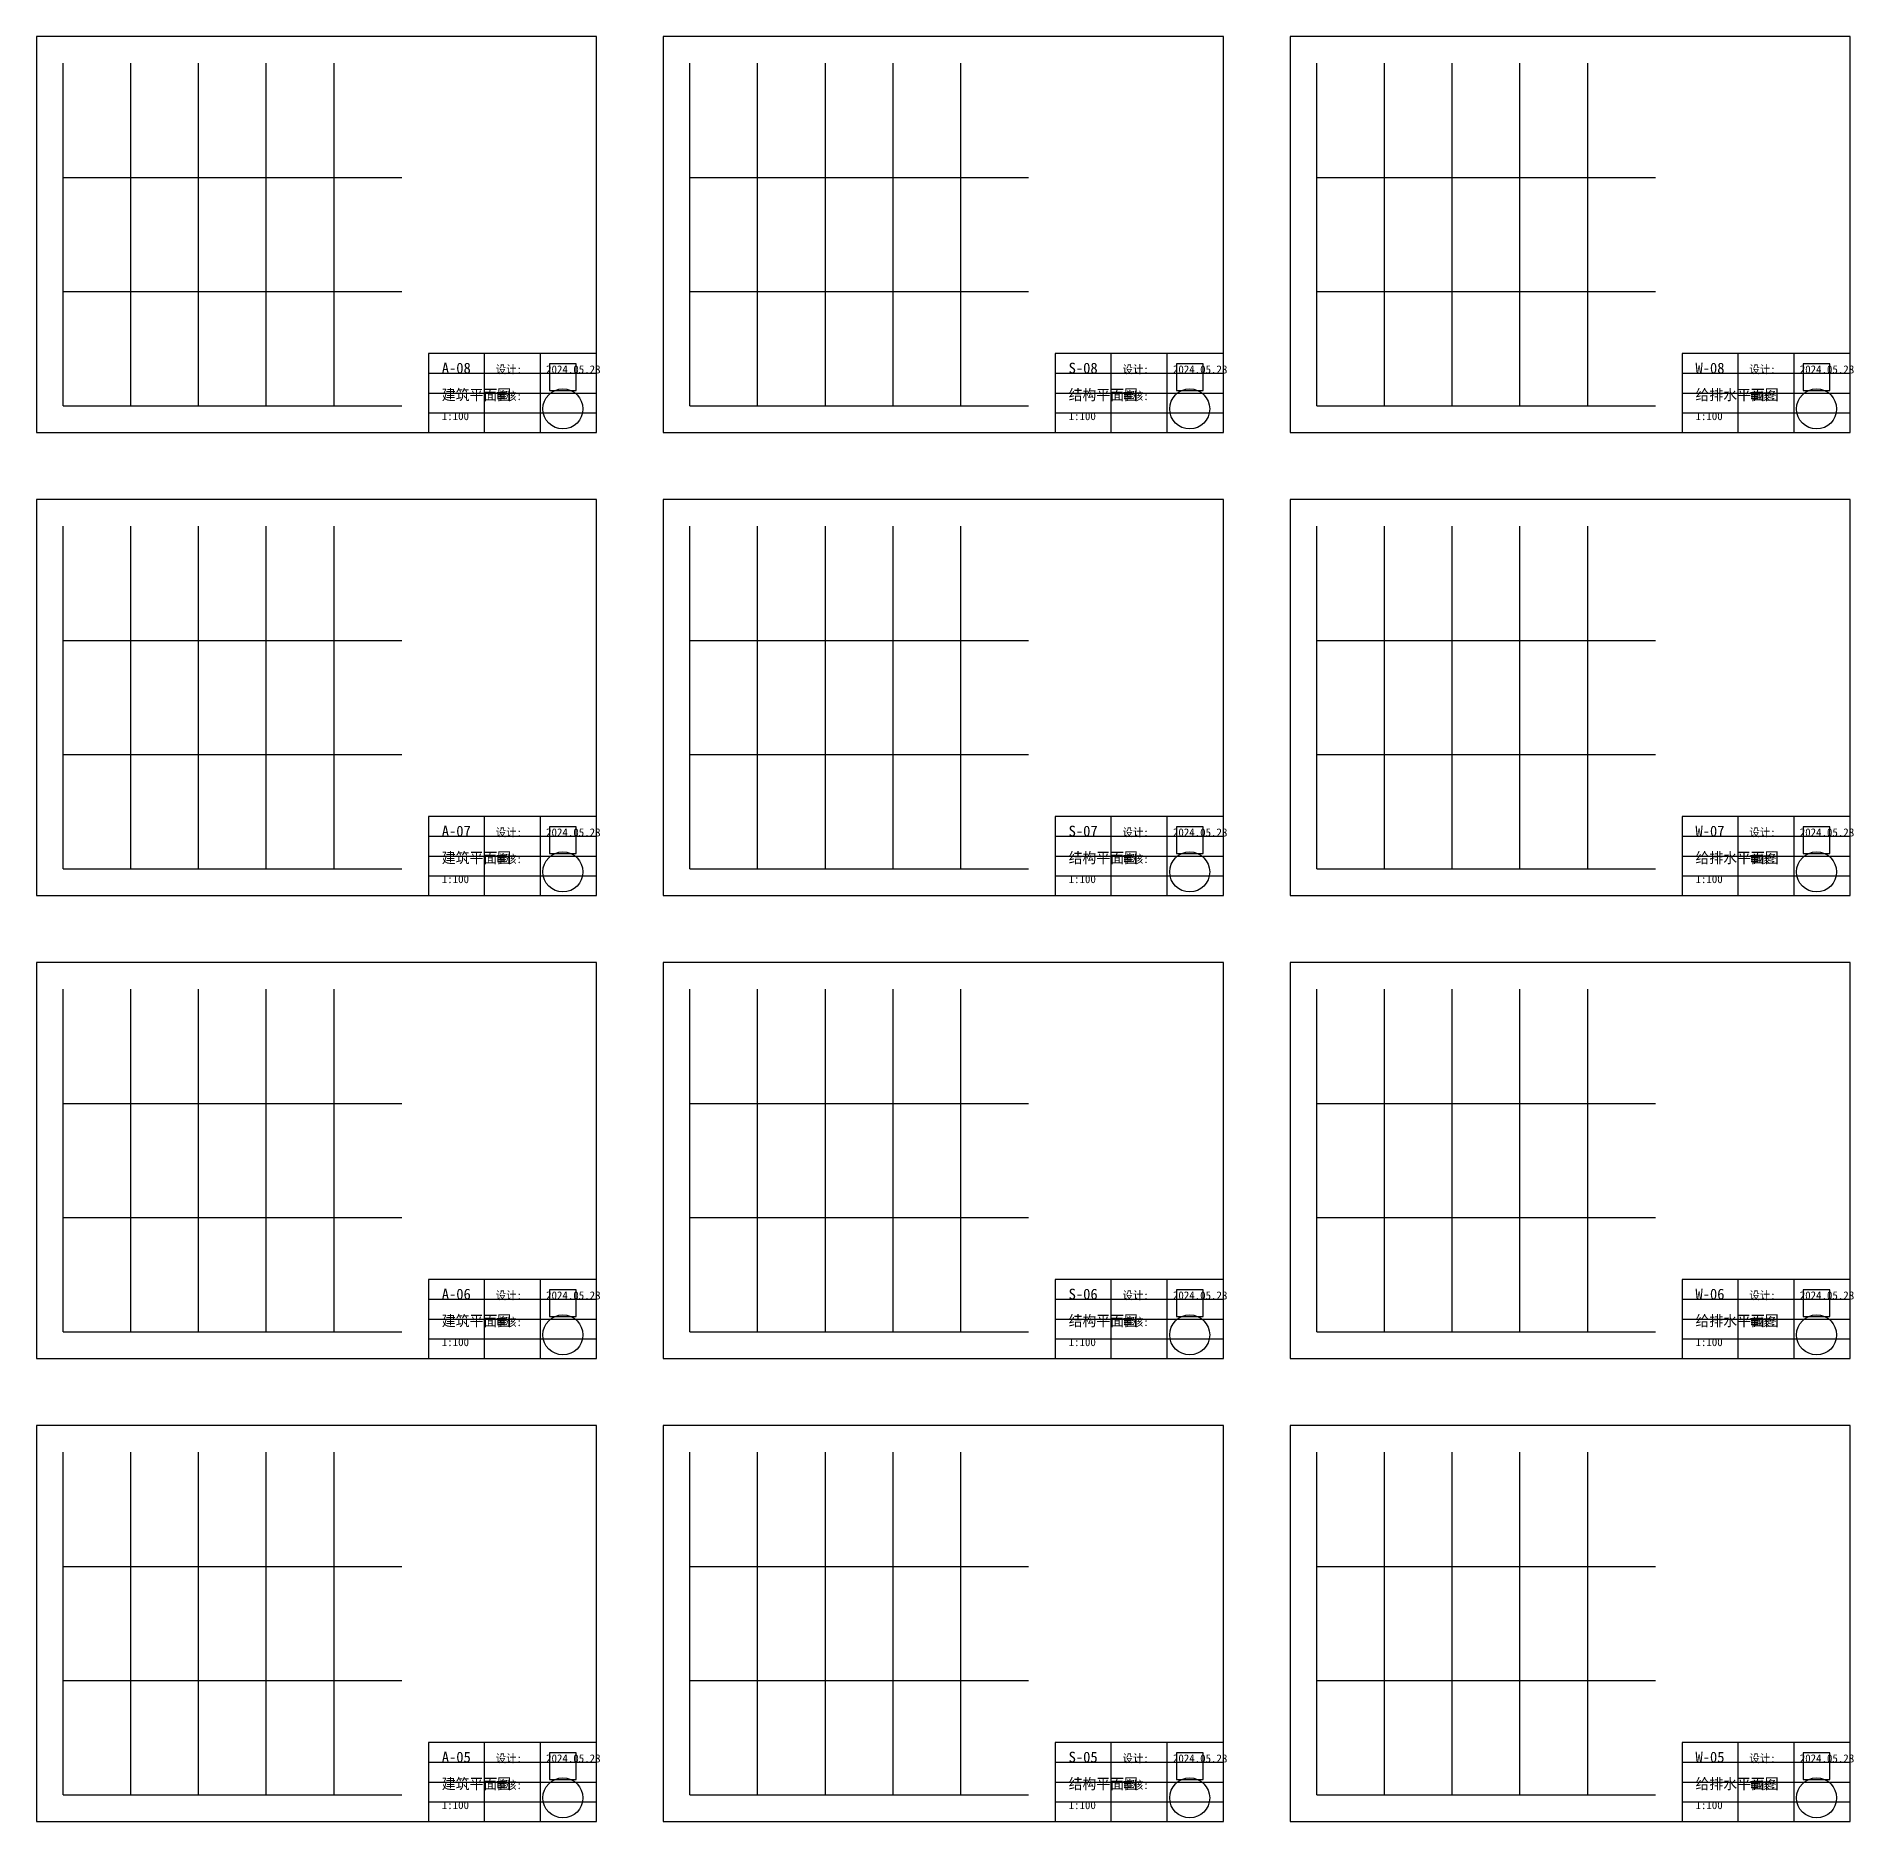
# Model space of a CAD drawing. Header units: metres. Extents: x -200 to 3300, y -100 to 2726.
# Drawn here: x 0 to 1363, y 1388 to 2726 of the extents above; entities that cross this region are included whole.
import ezdxf

# ---------------------------------------------------------------- set-up
doc = ezdxf.new("R2010")
doc.units = ezdxf.units.M

msp = doc.modelspace()

# ---------------------------------------------------------------- linework, layer by layer
at = {"layer": 'CONTENT'}
for p, q in [((20, 2449), (20, 2706)), ((70.8, 2449), (70.8, 2706)), ((121.6, 2449), (121.6, 2706)), ((172.4, 2449), (172.4, 2706)), ((223.2, 2449), (223.2, 2706)), ((490, 2449), (490, 2706)), ((540.8, 2449), (540.8, 2706)), ((591.6, 2449), (591.6, 2706)), ((642.4, 2449), (642.4, 2706)), ((693.2, 2449), (693.2, 2706)), ((960, 2449), (960, 2706)), ((1010.8, 2449), (1010.8, 2706)), ((1061.6, 2449), (1061.6, 2706)), ((1112.4, 2449), (1112.4, 2706)), ((1163.2, 2449), (1163.2, 2706)), ((20, 2620.3), (274, 2620.3)), ((490, 2620.3), (744, 2620.3)), ((960, 2620.3), (1214, 2620.3)), ((20, 2534.7), (274, 2534.7)), ((490, 2534.7), (744, 2534.7)), ((960, 2534.7), (1214, 2534.7)), ((20, 2449), (274, 2449)), ((490, 2449), (744, 2449)), ((960, 2449), (1214, 2449)), ((20, 2102), (20, 2359)), ((70.8, 2102), (70.8, 2359)), ((121.6, 2102), (121.6, 2359)), ((172.4, 2102), (172.4, 2359)), ((223.2, 2102), (223.2, 2359)), ((490, 2102), (490, 2359)), ((540.8, 2102), (540.8, 2359)), ((591.6, 2102), (591.6, 2359)), ((642.4, 2102), (642.4, 2359)), ((693.2, 2102), (693.2, 2359)), ((960, 2102), (960, 2359)), ((1010.8, 2102), (1010.8, 2359)), ((1061.6, 2102), (1061.6, 2359)), ((1112.4, 2102), (1112.4, 2359)), ((1163.2, 2102), (1163.2, 2359)), ((20, 2273.3), (274, 2273.3)), ((490, 2273.3), (744, 2273.3)), ((960, 2273.3), (1214, 2273.3)), ((20, 2187.7), (274, 2187.7)), ((490, 2187.7), (744, 2187.7)), ((960, 2187.7), (1214, 2187.7)), ((20, 2102), (274, 2102)), ((490, 2102), (744, 2102)), ((960, 2102), (1214, 2102)), ((20, 1755), (20, 2012)), ((70.8, 1755), (70.8, 2012)), ((121.6, 1755), (121.6, 2012)), ((172.4, 1755), (172.4, 2012)), ((223.2, 1755), (223.2, 2012)), ((490, 1755), (490, 2012)), ((540.8, 1755), (540.8, 2012)), ((591.6, 1755), (591.6, 2012)), ((642.4, 1755), (642.4, 2012)), ((693.2, 1755), (693.2, 2012)), ((960, 1755), (960, 2012)), ((1010.8, 1755), (1010.8, 2012)), ((1061.6, 1755), (1061.6, 2012)), ((1112.4, 1755), (1112.4, 2012)), ((1163.2, 1755), (1163.2, 2012)), ((20, 1926.3), (274, 1926.3)), ((490, 1926.3), (744, 1926.3)), ((960, 1926.3), (1214, 1926.3)), ((20, 1840.7), (274, 1840.7)), ((490, 1840.7), (744, 1840.7)), ((960, 1840.7), (1214, 1840.7)), ((20, 1755), (274, 1755)), ((490, 1755), (744, 1755)), ((960, 1755), (1214, 1755)), ((20, 1408), (20, 1665)), ((70.8, 1408), (70.8, 1665)), ((121.6, 1408), (121.6, 1665)), ((172.4, 1408), (172.4, 1665)), ((223.2, 1408), (223.2, 1665)), ((490, 1408), (490, 1665)), ((540.8, 1408), (540.8, 1665)), ((591.6, 1408), (591.6, 1665)), ((642.4, 1408), (642.4, 1665)), ((693.2, 1408), (693.2, 1665)), ((960, 1408), (960, 1665)), ((1010.8, 1408), (1010.8, 1665)), ((1061.6, 1408), (1061.6, 1665)), ((1112.4, 1408), (1112.4, 1665)), ((1163.2, 1408), (1163.2, 1665)), ((20, 1579.3), (274, 1579.3)), ((490, 1579.3), (744, 1579.3)), ((960, 1579.3), (1214, 1579.3)), ((20, 1493.7), (274, 1493.7)), ((490, 1493.7), (744, 1493.7)), ((960, 1493.7), (1214, 1493.7)), ((20, 1408), (274, 1408)), ((490, 1408), (744, 1408)), ((960, 1408), (1214, 1408))]:
    msp.add_line(p, q, dxfattribs=at)
at = {"layer": 'FRAME'}
for points in [[(0, 2429), (420, 2429), (420, 2726), (0, 2726), (0, 2429)], [(470, 2429), (890, 2429), (890, 2726), (470, 2726), (470, 2429)], [(940, 2429), (1360, 2429), (1360, 2726), (940, 2726), (940, 2429)], [(0, 2082), (420, 2082), (420, 2379), (0, 2379), (0, 2082)], [(470, 2082), (890, 2082), (890, 2379), (470, 2379), (470, 2082)], [(940, 2082), (1360, 2082), (1360, 2379), (940, 2379), (940, 2082)], [(0, 1735), (420, 1735), (420, 2032), (0, 2032), (0, 1735)], [(470, 1735), (890, 1735), (890, 2032), (470, 2032), (470, 1735)], [(940, 1735), (1360, 1735), (1360, 2032), (940, 2032), (940, 1735)], [(0, 1388), (420, 1388), (420, 1685), (0, 1685), (0, 1388)], [(470, 1388), (890, 1388), (890, 1685), (470, 1685), (470, 1388)], [(940, 1388), (1360, 1388), (1360, 1685), (940, 1685), (940, 1388)]]:
    msp.add_lwpolyline(points, dxfattribs=at)
at = {"layer": 'SEAL'}
for centre in [(394.8, 2446.8), (864.8, 2446.8), (1334.8, 2446.8), (394.8, 2099.8), (864.8, 2099.8), (1334.8, 2099.8), (394.8, 1752.8), (864.8, 1752.8), (1334.8, 1752.8), (394.8, 1405.8), (864.8, 1405.8), (1334.8, 1405.8)]:
    msp.add_circle(centre, 15, dxfattribs=at)
at = {"layer": 'STAMP'}
for points in [[(384.8, 2460.6), (404.8, 2460.6), (404.8, 2480.6), (384.8, 2480.6), (384.8, 2460.6)], [(854.8, 2460.6), (874.8, 2460.6), (874.8, 2480.6), (854.8, 2480.6), (854.8, 2460.6)], [(1324.8, 2460.6), (1344.8, 2460.6), (1344.8, 2480.6), (1324.8, 2480.6), (1324.8, 2460.6)], [(384.8, 2113.6), (404.8, 2113.6), (404.8, 2133.6), (384.8, 2133.6), (384.8, 2113.6)], [(854.8, 2113.6), (874.8, 2113.6), (874.8, 2133.6), (854.8, 2133.6), (854.8, 2113.6)], [(1324.8, 2113.6), (1344.8, 2113.6), (1344.8, 2133.6), (1324.8, 2133.6), (1324.8, 2113.6)], [(384.8, 1766.6), (404.8, 1766.6), (404.8, 1786.6), (384.8, 1786.6), (384.8, 1766.6)], [(854.8, 1766.6), (874.8, 1766.6), (874.8, 1786.6), (854.8, 1786.6), (854.8, 1766.6)], [(1324.8, 1766.6), (1344.8, 1766.6), (1344.8, 1786.6), (1324.8, 1786.6), (1324.8, 1766.6)], [(384.8, 1419.6), (404.8, 1419.6), (404.8, 1439.6), (384.8, 1439.6), (384.8, 1419.6)], [(854.8, 1419.6), (874.8, 1419.6), (874.8, 1439.6), (854.8, 1439.6), (854.8, 1419.6)], [(1324.8, 1419.6), (1344.8, 1419.6), (1344.8, 1439.6), (1324.8, 1439.6), (1324.8, 1419.6)]]:
    msp.add_lwpolyline(points, dxfattribs=at)
at = {"layer": 'TITLE_BLOCK'}
for points in [[(294, 2429), (420, 2429), (420, 2488.4), (294, 2488.4), (294, 2429)], [(764, 2429), (890, 2429), (890, 2488.4), (764, 2488.4), (764, 2429)], [(1234, 2429), (1360, 2429), (1360, 2488.4), (1234, 2488.4), (1234, 2429)], [(294, 2082), (420, 2082), (420, 2141.4), (294, 2141.4), (294, 2082)], [(764, 2082), (890, 2082), (890, 2141.4), (764, 2141.4), (764, 2082)], [(1234, 2082), (1360, 2082), (1360, 2141.4), (1234, 2141.4), (1234, 2082)], [(294, 1735), (420, 1735), (420, 1794.4), (294, 1794.4), (294, 1735)], [(764, 1735), (890, 1735), (890, 1794.4), (764, 1794.4), (764, 1735)], [(1234, 1735), (1360, 1735), (1360, 1794.4), (1234, 1794.4), (1234, 1735)], [(294, 1388), (420, 1388), (420, 1447.4), (294, 1447.4), (294, 1388)], [(764, 1388), (890, 1388), (890, 1447.4), (764, 1447.4), (764, 1388)], [(1234, 1388), (1360, 1388), (1360, 1447.4), (1234, 1447.4), (1234, 1388)]]:
    msp.add_lwpolyline(points, dxfattribs=at)
at = {"layer": 'TITLE_LINES'}
for p, q in [((336, 2429), (336, 2488.4)), ((378, 2429), (378, 2488.4)), ((806, 2429), (806, 2488.4)), ((848, 2429), (848, 2488.4)), ((1276, 2429), (1276, 2488.4)), ((1318, 2429), (1318, 2488.4)), ((294, 2473.6), (420, 2473.6)), ((764, 2473.6), (890, 2473.6)), ((1234, 2473.6), (1360, 2473.6)), ((294, 2458.7), (420, 2458.7)), ((764, 2458.7), (890, 2458.7)), ((1234, 2458.7), (1360, 2458.7)), ((294, 2443.8), (420, 2443.8)), ((764, 2443.8), (890, 2443.8)), ((1234, 2443.8), (1360, 2443.8)), ((336, 2082), (336, 2141.4)), ((378, 2082), (378, 2141.4)), ((806, 2082), (806, 2141.4)), ((848, 2082), (848, 2141.4)), ((1276, 2082), (1276, 2141.4)), ((1318, 2082), (1318, 2141.4)), ((294, 2126.6), (420, 2126.6)), ((764, 2126.6), (890, 2126.6)), ((1234, 2126.6), (1360, 2126.6)), ((294, 2111.7), (420, 2111.7)), ((764, 2111.7), (890, 2111.7)), ((1234, 2111.7), (1360, 2111.7)), ((294, 2096.8), (420, 2096.8)), ((764, 2096.8), (890, 2096.8)), ((1234, 2096.8), (1360, 2096.8)), ((336, 1735), (336, 1794.4)), ((378, 1735), (378, 1794.4)), ((806, 1735), (806, 1794.4)), ((848, 1735), (848, 1794.4)), ((1276, 1735), (1276, 1794.4)), ((1318, 1735), (1318, 1794.4)), ((294, 1779.5), (420, 1779.5)), ((764, 1779.5), (890, 1779.5)), ((1234, 1779.5), (1360, 1779.5)), ((294, 1764.7), (420, 1764.7)), ((764, 1764.7), (890, 1764.7)), ((1234, 1764.7), (1360, 1764.7)), ((294, 1749.8), (420, 1749.8)), ((764, 1749.8), (890, 1749.8)), ((1234, 1749.8), (1360, 1749.8)), ((336, 1388), (336, 1447.4)), ((378, 1388), (378, 1447.4)), ((806, 1388), (806, 1447.4)), ((848, 1388), (848, 1447.4)), ((1276, 1388), (1276, 1447.4)), ((1318, 1388), (1318, 1447.4)), ((294, 1432.5), (420, 1432.5)), ((764, 1432.5), (890, 1432.5)), ((1234, 1432.5), (1360, 1432.5)), ((294, 1417.7), (420, 1417.7)), ((764, 1417.7), (890, 1417.7)), ((1234, 1417.7), (1360, 1417.7)), ((294, 1402.8), (420, 1402.8)), ((764, 1402.8), (890, 1402.8)), ((1234, 1402.8), (1360, 1402.8))]:
    msp.add_line(p, q, dxfattribs=at)

# ---------------------------------------------------------------- texts
at = {"layer": 'TEXT'}
for s, height, p in [('A-08', 8, (304, 2473.4)), ('设计:', 6, (344.4, 2473.4)), ('S-08', 8, (774, 2473.4)), ('设计:', 6, (814.4, 2473.4)), ('W-08', 8, (1244, 2473.4)), ('设计:', 6, (1284.4, 2473.4)), ('2024.05.28', 6, (382.2, 2473.4)), ('2024.05.28', 6, (852.2, 2473.4)), ('2024.05.28', 6, (1322.2, 2473.4)), ('建筑平面图', 8, (304, 2453.4)), ('审核:', 6, (344.4, 2453.4)), ('结构平面图', 8, (774, 2453.4)), ('审核:', 6, (814.4, 2453.4)), ('给排水平面图', 8, (1244, 2453.4)), ('审核:', 6, (1284.4, 2453.4)), ('1:100', 6, (304, 2438.4)), ('1:100', 6, (774, 2438.4)), ('1:100', 6, (1244, 2438.4)), ('A-07', 8, (304, 2126.4)), ('设计:', 6, (344.4, 2126.4)), ('2024.05.28', 6, (382.2, 2126.4)), ('S-07', 8, (774, 2126.4)), ('设计:', 6, (814.4, 2126.4)), ('2024.05.28', 6, (852.2, 2126.4)), ('W-07', 8, (1244, 2126.4)), ('设计:', 6, (1284.4, 2126.4)), ('2024.05.28', 6, (1322.2, 2126.4)), ('建筑平面图', 8, (304, 2106.4)), ('审核:', 6, (344.4, 2106.4)), ('结构平面图', 8, (774, 2106.4)), ('审核:', 6, (814.4, 2106.4)), ('给排水平面图', 8, (1244, 2106.4)), ('审核:', 6, (1284.4, 2106.4)), ('1:100', 6, (304, 2091.4)), ('1:100', 6, (774, 2091.4)), ('1:100', 6, (1244, 2091.4)), ('A-06', 8, (304, 1779.4)), ('设计:', 6, (344.4, 1779.4)), ('2024.05.28', 6, (382.2, 1779.4)), ('S-06', 8, (774, 1779.4)), ('设计:', 6, (814.4, 1779.4)), ('2024.05.28', 6, (852.2, 1779.4)), ('W-06', 8, (1244, 1779.4)), ('设计:', 6, (1284.4, 1779.4)), ('2024.05.28', 6, (1322.2, 1779.4)), ('建筑平面图', 8, (304, 1759.4)), ('审核:', 6, (344.4, 1759.4)), ('结构平面图', 8, (774, 1759.4)), ('审核:', 6, (814.4, 1759.4)), ('给排水平面图', 8, (1244, 1759.4)), ('审核:', 6, (1284.4, 1759.4)), ('1:100', 6, (304, 1744.4)), ('1:100', 6, (774, 1744.4)), ('1:100', 6, (1244, 1744.4)), ('A-05', 8, (304, 1432.4)), ('设计:', 6, (344.4, 1432.4)), ('2024.05.28', 6, (382.2, 1432.4)), ('S-05', 8, (774, 1432.4)), ('设计:', 6, (814.4, 1432.4)), ('2024.05.28', 6, (852.2, 1432.4)), ('W-05', 8, (1244, 1432.4)), ('设计:', 6, (1284.4, 1432.4)), ('2024.05.28', 6, (1322.2, 1432.4)), ('建筑平面图', 8, (304, 1412.4)), ('审核:', 6, (344.4, 1412.4)), ('结构平面图', 8, (774, 1412.4)), ('审核:', 6, (814.4, 1412.4)), ('给排水平面图', 8, (1244, 1412.4)), ('审核:', 6, (1284.4, 1412.4)), ('1:100', 6, (304, 1397.4)), ('1:100', 6, (774, 1397.4)), ('1:100', 6, (1244, 1397.4))]:
    msp.add_text(s, height=height, dxfattribs=at).set_placement(p)

doc.saveas('drawing.dxf')
